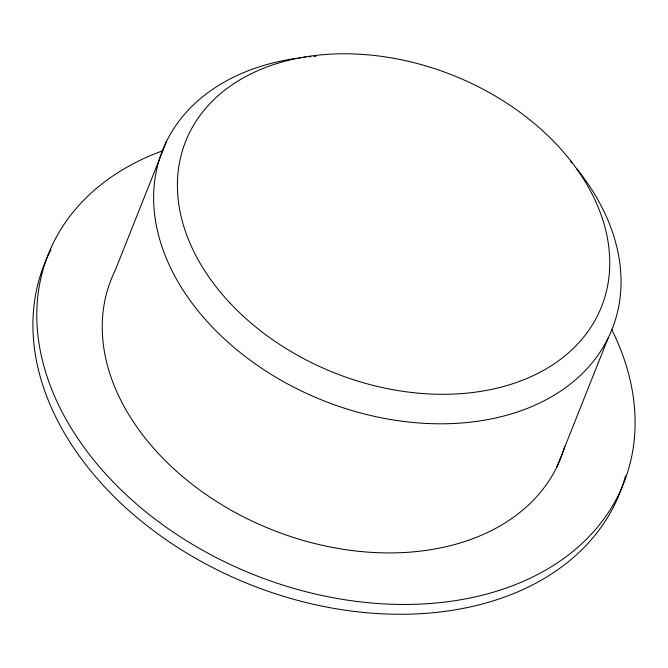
<?xml version="1.0" encoding="UTF-8"?>
<svg xmlns="http://www.w3.org/2000/svg" width="668" height="668" viewBox="0 0 668 668"><rect width="100%" height="100%" fill="white"/><g stroke="black" fill="none" stroke-linecap="round" stroke-linejoin="round"><path stroke-width="1" d="M166.624 141.182L115.238 270.298A241.908 173.137 21.7 0 0 273.705 530.425A241.908 173.137 21.7 0 0 564.802 446.282M556.661 467.416L608.047 338.3M611.621 329.282A309.651 221.609 21.7 0 1 471.833 597.618A309.651 221.609 21.7 0 1 80.018 441.673A309.651 221.609 21.7 0 1 162.892 150.676M625.515 475.841A309.651 221.609 21.7 0 1 251.652 585.185A309.651 221.609 21.7 0 1 50.943 249.74M576.459 168.411A241.908 173.137 21.7 0 1 509.809 414.36A241.908 173.137 21.7 0 1 179.533 284.434A241.908 173.137 21.7 0 1 296.55 58.3M298.571 58.024A241.908 173.137 21.7 0 1 300.6 57.757M303.656 57.39A241.908 173.137 21.7 0 1 305.702 57.156M308.783 56.855A241.908 173.137 21.7 0 1 310.845 56.663M313.943 56.421A241.908 173.137 21.7 0 1 315.947 56.279M570.505 161.33A241.908 173.137 21.7 0 1 571.858 162.892M229.942 302.988A223.772 160.153 21.7 0 0 597.735 315.212A223.772 160.153 21.7 0 0 353.063 53.933A223.772 160.153 21.7 0 0 229.942 302.988"/></g></svg>
